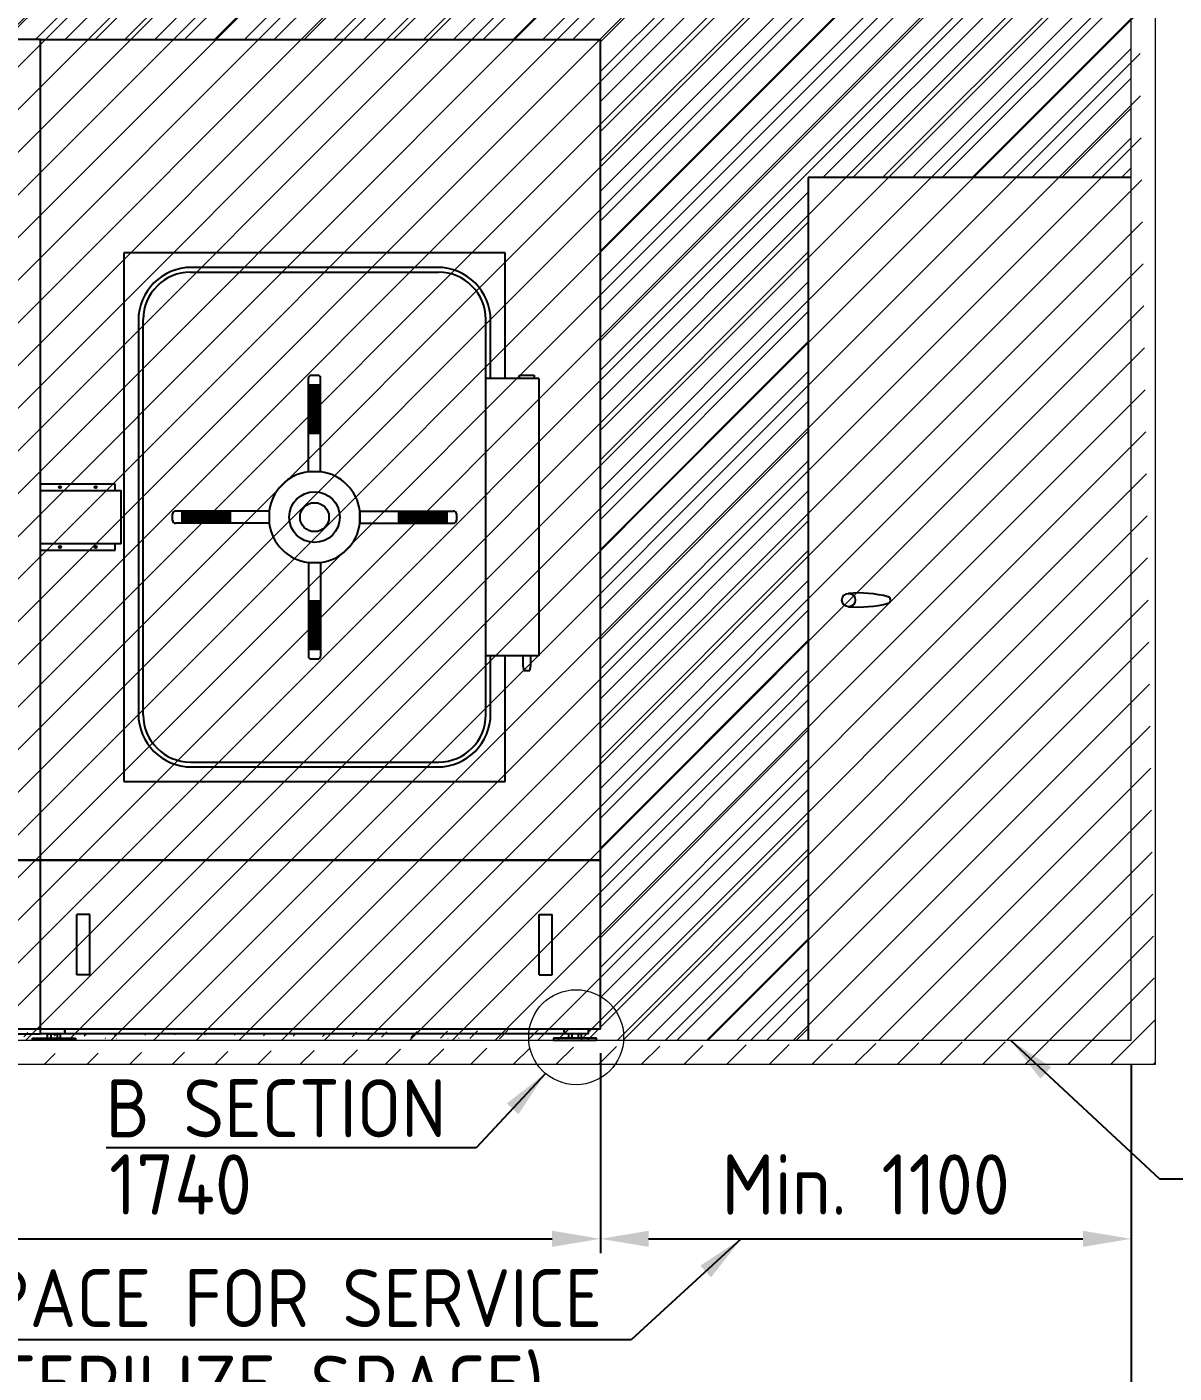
# Model space of a CAD drawing. Header units: millimetres. Extents: x 0 to 16408, y 0 to 11536.
# Drawn here: x 11721 to 14098, y 2623 to 5412 of the extents above; entities that cross this region are included whole.
import ezdxf

# ---------------------------------------------------------------- set-up
doc = ezdxf.new("R2010")
doc.units = ezdxf.units.MM
doc.header["$MEASUREMENT"] = 0
doc.linetypes.add('HIDDEN', pattern=[9.525, 6.35, -3.175])
doc.layers.get('0').update_dxf_attribs({"lineweight": 25})
for name, color, linetype, lineweight in [('D', 3, 'Continuous', 13), ('DIM', 3, 'Continuous', 9), ('H', 2, 'HIDDEN', 15), ('S', 4, 'Continuous', 15)]:
    doc.layers.add(name, color=color, linetype=linetype, lineweight=lineweight)
doc.styles.get("Standard").update_dxf_attribs({"font": 'KAIU.TTF'})
doc.styles.add('STU25', font='isocp2.shx')
doc.dimstyles.new('STU25', dxfattribs={"dimscale": 50, "dimtxt": 2.5, "dimasz": 2, "dimexe": 0.6, "dimexo": 1, "dimgap": 1, "dimtad": 1, "dimdsep": 46, "dimtxsty": 'STU25', "dimcen": 2, "dimazin": 2, "dimtfac": 1, "dimtmove": 0, "dimatfit": 3, "dimfxl": 0, "dimtolj": 1, "dimtzin": 0, "dimarcsym": 0})
doc.dimstyles.new('STU25$7', dxfattribs={"dimscale": 50, "dimtxt": 2.5, "dimasz": 2, "dimexe": 1.25, "dimexo": 0.625, "dimgap": 1, "dimtad": 0, "dimdec": 4, "dimdsep": 46, "dimtxsty": 'STU25', "dimcen": 2.5, "dimazin": 2, "dimtfac": 1, "dimtdec": 4, "dimtmove": 0, "dimatfit": 3, "dimfxl": 0, "dimtolj": 1, "dimtzin": 0, "dimarcsym": 0})

# ---------------------------------------------------------------- blocks, each defined once
blk = doc.blocks.new('*D23')
at = {"layer": 'D', "color": 0, "lineweight": -2}
for p, q in [((12909.3, 3286.1), (12909.3, 2871.5)), ((14009.3, 3263.1), (14009.3, 2871.5)), ((13009.3, 2901.5), (13909.3, 2901.5))]:
    blk.add_line(p, q, dxfattribs=at)
at = {"layer": 'D', "color": 0}
for points in [[(13009.3, 2918.2), (13009.3, 2884.8), (12909.3, 2901.5)], [(13909.3, 2884.8), (13909.3, 2918.2), (14009.3, 2901.5)]]:
    blk.add_solid(points, dxfattribs=at)
at = {"layer": 'Defpoints', "color": 0}
for p in [(12909.3, 3336.1), (14009.3, 3313.1), (14009.3, 2901.5)]:
    blk.add_point(p, dxfattribs=at)
at = {"layer": 'D', "color": 0, "insert": (13459.3, 3014), "char_height": 125, "attachment_point": 5, "style": 'STU25'}
blk.add_mtext('\\A1;Min. 1100', dxfattribs=at)
blk = doc.blocks.new('*D17')
at = {"layer": 'D', "color": 0, "lineweight": -2}
for p, q in [((11169.3, 3286.1), (11169.3, 2871.5)), ((12909.3, 3286.1), (12909.3, 2871.5)), ((11269.3, 2901.5), (12809.3, 2901.5))]:
    blk.add_line(p, q, dxfattribs=at)
at = {"layer": 'D', "color": 0}
for points in [[(11269.3, 2918.2), (11269.3, 2884.8), (11169.3, 2901.5)], [(12809.3, 2884.8), (12809.3, 2918.2), (12909.3, 2901.5)]]:
    blk.add_solid(points, dxfattribs=at)
at = {"layer": 'Defpoints', "color": 0}
for p in [(11169.3, 3336.1), (12909.3, 3336.1), (12909.3, 2901.5)]:
    blk.add_point(p, dxfattribs=at)
at = {"layer": 'D', "color": 0, "insert": (12039.3, 3014), "char_height": 125, "attachment_point": 5, "style": 'STU25'}
blk.add_mtext('\\A1;1740', dxfattribs=at)
blk = doc.blocks.new('*D10')
at = {"layer": 'D', "color": 0, "lineweight": -2}
for p, q in [((10069.3, 3263.1), (10069.3, 2442.1)), ((14009.3, 3263.1), (14009.3, 2442.1)), ((10169.3, 2472.1), (13909.3, 2472.1))]:
    blk.add_line(p, q, dxfattribs=at)
at = {"layer": 'D', "color": 0}
for points in [[(10169.3, 2488.8), (10169.3, 2455.4), (10069.3, 2472.1)], [(13909.3, 2455.4), (13909.3, 2488.8), (14009.3, 2472.1)]]:
    blk.add_solid(points, dxfattribs=at)
at = {"layer": 'Defpoints', "color": 0}
for p in [(10069.3, 3313.1), (14009.3, 3313.1), (14009.3, 2472.1)]:
    blk.add_point(p, dxfattribs=at)
at = {"layer": 'D', "color": 0, "insert": (11198.6, 2659.6), "char_height": 125, "attachment_point": 1, "style": 'STU25'}
blk.add_mtext('\\A1;3940(STERILIZE SPACE)', dxfattribs=at)

msp = doc.modelspace()

# ---------------------------------------------------------------- hatches: boundary and pattern name
at = {"linetype": 'Continuous'}
for points in [[(11881.517, 3316.066), (11884.414, 3318.963), (11884.414, 3316.066)], [(11905.198, 3316.066), (11908.095, 3316.066), (11905.198, 3318.963)], [(12594.414, 3316.066), (12591.517, 3316.066), (12594.414, 3318.963)], [(12618.095, 3316.066), (12615.198, 3318.963), (12615.198, 3316.066)]]:
    msp.add_hatch(color=256, dxfattribs=at).paths.add_polyline_path(points)
at = {"layer": 'DIM'}
h = msp.add_hatch(dxfattribs=at)
h.set_pattern_fill('ANSI31', color=256, scale=350, style=0)
h.set_pattern_definition([(45, (-19163.366, -2190.005), (-30.93592, 30.93592), [])])
h.paths.add_polyline_path([(11169.331, 5386.066), (11169.331, 3313.066), (10738.546, 3313.066), (10738.546, 5100.001), (10069.331, 5100.001), (10069.331, 6563.066), (14009.331, 6563.066), (14009.331, 5100.001), (13340.115, 5100.001), (13340.115, 3313.066), (12909.331, 3313.066), (12909.331, 5386.066)])
edge = h.paths.add_edge_path(flags=16)
edge.add_line((12909.331, 3336.066), (12909.331, 3313.066))
edge.add_line((11169.331, 3336.066), (11169.331, 3313.066))
at = {"layer": 'H', "ltscale": 5}
h = msp.add_hatch(dxfattribs=at)
h.set_pattern_fill('ANSI31', color=256, scale=500, style=0)
h.set_pattern_definition([(45, (5319.3, 20778.49), (-44.19417, 44.19417), [])])
edge = h.paths.add_edge_path(flags=16)
edge.add_line((14059.331, 6563.066), (14009.331, 6563.066))
edge.add_line((14059.331, 6563.066), (14009.331, 6563.066))
edge = h.paths.add_edge_path()
edge.add_line((14059.331, 6563.066), (14009.331, 6563.066))
edge.add_line((14059.331, 6563.066), (14009.331, 6563.066))
edge.add_line((10069.331, 3313.066), (10069.331, 6563.066))
edge.add_line((10019.331, 3263.066), (10019.331, 6563.066))
edge.add_line((10069.331, 3313.066), (14009.331, 3313.066))
edge.add_line((10019.331, 3263.066), (14059.331, 3263.066))
edge.add_line((14059.331, 6563.066), (14009.331, 6563.066))
edge.add_line((14009.331, 5313.066), (14009.331, 5323.066))
edge.add_line((14009.331, 3313.066), (14009.331, 6563.066))
edge.add_line((14059.331, 3263.066), (14059.331, 6563.066))

# ---------------------------------------------------------------- linework, layer by layer
for p, q in [((11749.331, 5386.066), (11169.331, 5386.066)), ((11749.331, 3686.066), (11749.331, 5386.066)), ((11749.331, 5386.066), (12909.331, 5386.066)), ((11749.331, 3686.066), (11749.331, 5386.066)), ((12909.331, 3686.066), (12909.331, 5386.066)), ((13340.115, 5100.001), (13340.115, 3313.066)), ((14009.331, 5100.001), (13340.115, 5100.001)), ((12571.831, 4914.066), (12061.831, 4914.066)), ((12059.831, 4904.066), (12573.831, 4904.066)), ((11951.831, 4804.066), (11951.831, 3989.066)), ((11961.831, 3987.066), (11961.831, 4806.066)), ((12671.831, 3987.066), (12671.831, 4806.066)), ((12681.831, 4684.048), (12681.831, 4804.066)), ((12310.131, 4690.673), (12323.531, 4690.673)), ((12741.833, 4690.548), (12742.333, 4691.048)), ((12741.833, 4684.548), (12741.833, 4690.548)), ((12742.333, 4691.048), (12771.333, 4691.048)), ((12771.333, 4691.048), (12771.833, 4690.548)), ((12771.833, 4690.548), (12771.833, 4684.548)), ((12304.131, 4490.673), (12304.131, 4684.673)), ((12304.131, 4646.859), (12327.944, 4670.673)), ((12304.131, 4648.859), (12325.944, 4670.673)), ((12304.131, 4650.859), (12323.944, 4670.673)), ((12304.131, 4652.859), (12321.944, 4670.673)), ((12304.131, 4670.673), (12329.531, 4670.673)), ((12304.131, 4660.859), (12313.944, 4670.673)), ((12304.131, 4662.859), (12311.944, 4670.673)), ((12304.131, 4664.859), (12309.944, 4670.673)), ((12304.131, 4654.859), (12319.944, 4670.673)), ((12304.131, 4656.859), (12317.944, 4670.673)), ((12304.131, 4658.859), (12315.944, 4670.673)), ((12304.131, 4668.859), (12305.944, 4670.673)), ((12304.131, 4666.859), (12307.944, 4670.673)), ((12304.131, 4644.859), (12329.531, 4670.259)), ((12304.131, 4669.095), (12329.531, 4643.695)), ((12304.131, 4642.859), (12329.531, 4668.259)), ((12304.131, 4667.095), (12329.531, 4641.695)), ((12304.131, 4640.859), (12329.531, 4666.259)), ((12304.131, 4665.095), (12329.531, 4639.695)), ((12304.131, 4638.859), (12329.531, 4664.259)), ((12304.131, 4663.095), (12329.531, 4637.695)), ((12304.131, 4636.859), (12329.531, 4662.259)), ((12304.131, 4661.095), (12329.531, 4635.695)), ((12304.131, 4634.859), (12329.531, 4660.259)), ((12304.131, 4659.095), (12329.531, 4633.695)), ((12304.131, 4632.859), (12329.531, 4658.259)), ((12304.553, 4670.673), (12329.531, 4645.695)), ((12306.553, 4670.673), (12329.531, 4647.695)), ((12308.553, 4670.673), (12329.531, 4649.695)), ((12310.553, 4670.673), (12329.531, 4651.695)), ((12312.553, 4670.673), (12329.531, 4653.695)), ((12314.553, 4670.673), (12329.531, 4655.695)), ((12316.553, 4670.673), (12329.531, 4657.695)), ((12318.553, 4670.673), (12329.531, 4659.695)), ((12320.553, 4670.673), (12329.531, 4661.695)), ((12322.553, 4670.673), (12329.531, 4663.695)), ((12324.553, 4670.673), (12329.531, 4665.695)), ((12326.553, 4670.673), (12329.531, 4667.695)), ((12328.553, 4670.673), (12329.531, 4669.695)), ((12329.531, 4490.673), (12329.531, 4684.673)), ((12781.833, 4684.048), (12671.831, 4684.048)), ((12781.833, 4684.048), (12781.833, 4109.048)), ((12304.131, 4657.095), (12329.531, 4631.695)), ((12304.131, 4630.859), (12329.531, 4656.259)), ((12304.131, 4655.095), (12329.531, 4629.695)), ((12304.131, 4628.859), (12329.531, 4654.259)), ((12304.131, 4653.095), (12329.531, 4627.695)), ((12304.131, 4626.859), (12329.531, 4652.259)), ((12304.131, 4651.095), (12329.531, 4625.695)), ((12304.131, 4624.859), (12329.531, 4650.259)), ((12304.131, 4649.095), (12329.531, 4623.695)), ((12304.131, 4622.859), (12329.531, 4648.259)), ((12304.131, 4647.095), (12329.531, 4621.695)), ((12304.131, 4620.859), (12329.531, 4646.259)), ((12304.131, 4645.095), (12329.531, 4619.695)), ((12304.131, 4618.859), (12329.531, 4644.259)), ((12304.131, 4643.095), (12329.531, 4617.695)), ((12304.131, 4616.859), (12329.531, 4642.259)), ((12304.131, 4641.095), (12329.531, 4615.695)), ((12304.131, 4614.859), (12329.531, 4640.259)), ((12304.131, 4639.095), (12329.531, 4613.695)), ((12304.131, 4612.859), (12329.531, 4638.259)), ((12304.131, 4637.095), (12329.531, 4611.695)), ((12304.131, 4610.859), (12329.531, 4636.259)), ((12304.131, 4635.095), (12329.531, 4609.695)), ((12304.131, 4608.859), (12329.531, 4634.259)), ((12304.131, 4633.095), (12329.531, 4607.695)), ((12304.131, 4606.859), (12329.531, 4632.259)), ((12304.131, 4631.095), (12329.531, 4605.695)), ((12304.131, 4604.859), (12329.531, 4630.259)), ((12304.131, 4629.095), (12329.531, 4603.695)), ((12304.131, 4602.859), (12329.531, 4628.259)), ((12304.131, 4627.095), (12329.531, 4601.695)), ((12304.131, 4600.859), (12329.531, 4626.259)), ((12304.131, 4625.095), (12329.531, 4599.695)), ((12304.131, 4598.859), (12329.531, 4624.259)), ((12304.131, 4623.095), (12329.531, 4597.695)), ((12304.131, 4596.859), (12329.531, 4622.259)), ((12304.131, 4621.095), (12329.531, 4595.695)), ((12304.131, 4594.859), (12329.531, 4620.259)), ((12304.131, 4619.095), (12329.531, 4593.695)), ((12304.131, 4592.859), (12329.531, 4618.259)), ((12304.131, 4617.095), (12329.531, 4591.695)), ((12304.131, 4590.859), (12329.531, 4616.259)), ((12304.131, 4615.095), (12329.531, 4589.695)), ((12304.131, 4588.859), (12329.531, 4614.259)), ((12304.131, 4613.095), (12329.531, 4587.695)), ((12304.131, 4586.859), (12329.531, 4612.259)), ((12304.131, 4611.095), (12329.531, 4585.695)), ((12304.131, 4584.859), (12329.531, 4610.259)), ((12304.131, 4609.095), (12329.531, 4583.695)), ((12304.131, 4582.859), (12329.531, 4608.259)), ((12304.131, 4607.095), (12329.531, 4581.695)), ((12304.131, 4580.859), (12329.531, 4606.259)), ((12304.131, 4605.095), (12329.531, 4579.695)), ((12304.131, 4578.859), (12329.531, 4604.259)), ((12304.131, 4603.095), (12329.531, 4577.695)), ((12304.131, 4576.859), (12329.531, 4602.259)), ((12304.131, 4601.095), (12329.531, 4575.695)), ((12304.131, 4574.859), (12329.531, 4600.259)), ((12304.131, 4599.095), (12329.531, 4573.695)), ((12304.131, 4572.859), (12329.531, 4598.259)), ((12304.131, 4597.095), (12329.531, 4571.695)), ((12304.131, 4570.859), (12329.531, 4596.259)), ((12304.131, 4595.095), (12328.553, 4570.673)), ((12304.131, 4593.095), (12326.553, 4570.673)), ((12304.131, 4591.095), (12324.553, 4570.673)), ((12304.131, 4589.095), (12322.553, 4570.673)), ((12304.131, 4587.095), (12320.553, 4570.673)), ((12304.131, 4585.095), (12318.553, 4570.673)), ((12304.131, 4583.095), (12316.553, 4570.673)), ((12304.131, 4581.095), (12314.553, 4570.673)), ((12304.131, 4579.095), (12312.553, 4570.673)), ((12304.131, 4577.095), (12310.553, 4570.673)), ((12304.131, 4575.095), (12308.553, 4570.673)), ((12305.944, 4570.673), (12329.531, 4594.259)), ((12307.944, 4570.673), (12329.531, 4592.259)), ((12309.944, 4570.673), (12329.531, 4590.259)), ((12311.944, 4570.673), (12329.531, 4588.259)), ((12313.944, 4570.673), (12329.531, 4586.259)), ((12315.944, 4570.673), (12329.531, 4584.259)), ((12317.944, 4570.673), (12329.531, 4582.259)), ((12319.944, 4570.673), (12329.531, 4580.259)), ((12321.944, 4570.673), (12329.531, 4578.259)), ((12323.944, 4570.673), (12329.531, 4576.259)), ((12325.944, 4570.673), (12329.531, 4574.259)), ((12304.131, 4573.095), (12306.553, 4570.673)), ((12304.131, 4570.673), (12329.531, 4570.673)), ((12327.944, 4570.673), (12329.531, 4572.259)), ((12329.831, 4490.673), (12303.831, 4490.673)), ((11749.331, 4329.566), (11749.331, 4463.566)), ((11751.331, 4465.566), (11901.831, 4465.566)), ((11903.831, 4451.566), (11903.831, 4463.566)), ((11749.331, 4451.566), (11915.831, 4451.566)), ((11915.831, 4341.566), (11915.831, 4451.566)), ((11915.831, 4450.566), (11915.831, 4451.566)), ((11915.831, 4450.556), (11915.831, 4451.566)), ((11915.831, 4450.566), (11915.831, 4451.566)), ((11915.831, 4450.556), (11915.831, 4451.566)), ((12222.724, 4409.266), (12028.724, 4409.266)), ((12042.724, 4386.289), (12065.702, 4409.266)), ((12042.724, 4388.289), (12063.702, 4409.266)), ((12042.724, 4390.289), (12061.702, 4409.266)), ((12042.724, 4384.289), (12067.702, 4409.266)), ((12042.724, 4398.289), (12053.702, 4409.266)), ((12042.724, 4400.289), (12051.702, 4409.266)), ((12042.724, 4396.289), (12055.702, 4409.266)), ((12042.724, 4383.866), (12042.724, 4409.266)), ((12042.724, 4392.289), (12059.702, 4409.266)), ((12042.724, 4394.289), (12057.702, 4409.266)), ((12042.724, 4402.289), (12049.702, 4409.266)), ((12042.724, 4408.289), (12043.702, 4409.266)), ((12042.724, 4406.289), (12045.702, 4409.266)), ((12042.724, 4404.289), (12047.702, 4409.266)), ((12066.538, 4383.866), (12042.724, 4407.68)), ((12068.538, 4383.866), (12043.138, 4409.266)), ((12044.302, 4383.866), (12069.702, 4409.266)), ((12070.538, 4383.866), (12045.138, 4409.266)), ((12046.302, 4383.866), (12071.702, 4409.266)), ((12072.538, 4383.866), (12047.138, 4409.266)), ((12048.302, 4383.866), (12073.702, 4409.266)), ((12074.538, 4383.866), (12049.138, 4409.266)), ((12050.302, 4383.866), (12075.702, 4409.266)), ((12076.538, 4383.866), (12051.138, 4409.266)), ((12052.302, 4383.866), (12077.702, 4409.266)), ((12078.538, 4383.866), (12053.138, 4409.266)), ((12054.302, 4383.866), (12079.702, 4409.266)), ((12080.538, 4383.866), (12055.138, 4409.266)), ((12056.302, 4383.866), (12081.702, 4409.266)), ((12082.538, 4383.866), (12057.138, 4409.266)), ((12058.302, 4383.866), (12083.702, 4409.266)), ((12084.538, 4383.866), (12059.138, 4409.266)), ((12060.302, 4383.866), (12085.702, 4409.266)), ((12086.538, 4383.866), (12061.138, 4409.266)), ((12062.302, 4383.866), (12087.702, 4409.266)), ((12088.538, 4383.866), (12063.138, 4409.266)), ((12064.302, 4383.866), (12089.702, 4409.266)), ((12090.538, 4383.866), (12065.138, 4409.266)), ((12066.302, 4383.866), (12091.702, 4409.266)), ((12092.538, 4383.866), (12067.138, 4409.266)), ((12068.302, 4383.866), (12093.702, 4409.266)), ((12094.538, 4383.866), (12069.138, 4409.266)), ((12070.302, 4383.866), (12095.702, 4409.266)), ((12096.538, 4383.866), (12071.138, 4409.266)), ((12072.302, 4383.866), (12097.702, 4409.266)), ((12098.538, 4383.866), (12073.138, 4409.266)), ((12074.302, 4383.866), (12099.702, 4409.266)), ((12100.538, 4383.866), (12075.138, 4409.266)), ((12076.302, 4383.866), (12101.702, 4409.266)), ((12102.538, 4383.866), (12077.138, 4409.266)), ((12078.302, 4383.866), (12103.702, 4409.266)), ((12104.538, 4383.866), (12079.138, 4409.266)), ((12080.302, 4383.866), (12105.702, 4409.266)), ((12106.538, 4383.866), (12081.138, 4409.266)), ((12082.302, 4383.866), (12107.702, 4409.266)), ((12108.538, 4383.866), (12083.138, 4409.266)), ((12084.302, 4383.866), (12109.702, 4409.266)), ((12110.538, 4383.866), (12085.138, 4409.266)), ((12086.302, 4383.866), (12111.702, 4409.266)), ((12112.538, 4383.866), (12087.138, 4409.266)), ((12088.302, 4383.866), (12113.702, 4409.266)), ((12114.538, 4383.866), (12089.138, 4409.266)), ((12090.302, 4383.866), (12115.702, 4409.266)), ((12116.538, 4383.866), (12091.138, 4409.266)), ((12092.302, 4383.866), (12117.702, 4409.266)), ((12118.538, 4383.866), (12093.138, 4409.266)), ((12094.302, 4383.866), (12119.702, 4409.266)), ((12120.538, 4383.866), (12095.138, 4409.266)), ((12096.302, 4383.866), (12121.702, 4409.266)), ((12122.538, 4383.866), (12097.138, 4409.266)), ((12098.302, 4383.866), (12123.702, 4409.266)), ((12124.538, 4383.866), (12099.138, 4409.266)), ((12100.302, 4383.866), (12125.702, 4409.266)), ((12126.538, 4383.866), (12101.138, 4409.266)), ((12102.302, 4383.866), (12127.702, 4409.266)), ((12128.538, 4383.866), (12103.138, 4409.266)), ((12104.302, 4383.866), (12129.702, 4409.266)), ((12130.538, 4383.866), (12105.138, 4409.266)), ((12106.302, 4383.866), (12131.702, 4409.266)), ((12132.538, 4383.866), (12107.138, 4409.266)), ((12108.302, 4383.866), (12133.702, 4409.266)), ((12134.538, 4383.866), (12109.138, 4409.266)), ((12110.302, 4383.866), (12135.702, 4409.266)), ((12136.538, 4383.866), (12111.138, 4409.266)), ((12112.302, 4383.866), (12137.702, 4409.266)), ((12138.538, 4383.866), (12113.138, 4409.266)), ((12114.302, 4383.866), (12139.702, 4409.266)), ((12140.538, 4383.866), (12115.138, 4409.266)), ((12116.302, 4383.866), (12141.702, 4409.266)), ((12142.538, 4383.866), (12117.138, 4409.266)), ((12118.302, 4383.866), (12142.724, 4408.289)), ((12142.724, 4385.68), (12119.138, 4409.266)), ((12120.302, 4383.866), (12142.724, 4406.289)), ((12142.724, 4387.68), (12121.138, 4409.266)), ((12142.724, 4389.68), (12123.138, 4409.266)), ((12142.724, 4391.68), (12125.138, 4409.266)), ((12142.724, 4393.68), (12127.138, 4409.266)), ((12142.724, 4395.68), (12129.138, 4409.266)), ((12142.724, 4397.68), (12131.138, 4409.266)), ((12142.724, 4399.68), (12133.138, 4409.266)), ((12142.724, 4401.68), (12135.138, 4409.266)), ((12142.724, 4403.68), (12137.138, 4409.266)), ((12142.724, 4405.68), (12139.138, 4409.266)), ((12142.724, 4407.68), (12141.138, 4409.266)), ((12142.724, 4383.866), (12142.724, 4409.266)), ((12222.724, 4409.566), (12222.724, 4383.566)), ((12410.937, 4383.566), (12410.937, 4409.566)), ((12410.937, 4409.266), (12604.937, 4409.266)), ((12410.937, 4409.266), (12410.937, 4383.866)), ((12505.36, 4409.266), (12490.937, 4394.844)), ((12507.36, 4409.266), (12490.937, 4392.844)), ((12509.36, 4409.266), (12490.937, 4390.844)), ((12511.36, 4409.266), (12490.937, 4388.844)), ((12513.36, 4409.266), (12490.937, 4386.844)), ((12515.36, 4409.266), (12490.937, 4384.844)), ((12490.937, 4409.266), (12490.937, 4383.866)), ((12495.36, 4409.266), (12490.937, 4404.844)), ((12497.36, 4409.266), (12490.937, 4402.844)), ((12499.36, 4409.266), (12490.937, 4400.844)), ((12501.36, 4409.266), (12490.937, 4398.844)), ((12503.36, 4409.266), (12490.937, 4396.844)), ((12493.36, 4409.266), (12490.937, 4406.844)), ((12490.937, 4407.453), (12514.523, 4383.866)), ((12491.123, 4409.266), (12516.523, 4383.866)), ((12517.36, 4409.266), (12491.96, 4383.866)), ((12493.123, 4409.266), (12518.523, 4383.866)), ((12519.36, 4409.266), (12493.96, 4383.866)), ((12495.123, 4409.266), (12520.523, 4383.866)), ((12521.36, 4409.266), (12495.96, 4383.866)), ((12497.123, 4409.266), (12522.523, 4383.866)), ((12523.36, 4409.266), (12497.96, 4383.866)), ((12499.123, 4409.266), (12524.523, 4383.866)), ((12525.36, 4409.266), (12499.96, 4383.866)), ((12501.123, 4409.266), (12526.523, 4383.866)), ((12527.36, 4409.266), (12501.96, 4383.866)), ((12503.123, 4409.266), (12528.523, 4383.866)), ((12529.36, 4409.266), (12503.96, 4383.866)), ((12505.123, 4409.266), (12530.523, 4383.866)), ((12531.36, 4409.266), (12505.96, 4383.866)), ((12507.123, 4409.266), (12532.523, 4383.866)), ((12533.36, 4409.266), (12507.96, 4383.866)), ((12509.123, 4409.266), (12534.523, 4383.866)), ((12535.36, 4409.266), (12509.96, 4383.866)), ((12511.123, 4409.266), (12536.523, 4383.866)), ((12537.36, 4409.266), (12511.96, 4383.866)), ((12513.123, 4409.266), (12538.523, 4383.866)), ((12539.36, 4409.266), (12513.96, 4383.866)), ((12515.123, 4409.266), (12540.523, 4383.866)), ((12541.36, 4409.266), (12515.96, 4383.866)), ((12517.123, 4409.266), (12542.523, 4383.866)), ((12543.36, 4409.266), (12517.96, 4383.866)), ((12519.123, 4409.266), (12544.523, 4383.866)), ((12545.36, 4409.266), (12519.96, 4383.866)), ((12521.123, 4409.266), (12546.523, 4383.866)), ((12547.36, 4409.266), (12521.96, 4383.866)), ((12523.123, 4409.266), (12548.523, 4383.866)), ((12549.36, 4409.266), (12523.96, 4383.866)), ((12525.123, 4409.266), (12550.523, 4383.866)), ((12551.36, 4409.266), (12525.96, 4383.866)), ((12527.123, 4409.266), (12552.523, 4383.866)), ((12553.36, 4409.266), (12527.96, 4383.866)), ((12529.123, 4409.266), (12554.523, 4383.866)), ((12555.36, 4409.266), (12529.96, 4383.866)), ((12531.123, 4409.266), (12556.523, 4383.866)), ((12557.36, 4409.266), (12531.96, 4383.866)), ((12533.123, 4409.266), (12558.523, 4383.866)), ((12559.36, 4409.266), (12533.96, 4383.866)), ((12535.123, 4409.266), (12560.523, 4383.866)), ((12561.36, 4409.266), (12535.96, 4383.866)), ((12537.123, 4409.266), (12562.523, 4383.866)), ((12563.36, 4409.266), (12537.96, 4383.866)), ((12539.123, 4409.266), (12564.523, 4383.866)), ((12565.36, 4409.266), (12539.96, 4383.866)), ((12541.123, 4409.266), (12566.523, 4383.866)), ((12567.36, 4409.266), (12541.96, 4383.866)), ((12543.123, 4409.266), (12568.523, 4383.866)), ((12569.36, 4409.266), (12543.96, 4383.866)), ((12545.123, 4409.266), (12570.523, 4383.866)), ((12571.36, 4409.266), (12545.96, 4383.866)), ((12547.123, 4409.266), (12572.523, 4383.866)), ((12573.36, 4409.266), (12547.96, 4383.866)), ((12549.123, 4409.266), (12574.523, 4383.866)), ((12575.36, 4409.266), (12549.96, 4383.866)), ((12551.123, 4409.266), (12576.523, 4383.866)), ((12577.36, 4409.266), (12551.96, 4383.866)), ((12553.123, 4409.266), (12578.523, 4383.866)), ((12579.36, 4409.266), (12553.96, 4383.866)), ((12555.123, 4409.266), (12580.523, 4383.866)), ((12581.36, 4409.266), (12555.96, 4383.866)), ((12557.123, 4409.266), (12582.523, 4383.866)), ((12583.36, 4409.266), (12557.96, 4383.866)), ((12559.123, 4409.266), (12584.523, 4383.866)), ((12585.36, 4409.266), (12559.96, 4383.866)), ((12561.123, 4409.266), (12586.523, 4383.866)), ((12587.36, 4409.266), (12561.96, 4383.866)), ((12563.123, 4409.266), (12588.523, 4383.866)), ((12589.36, 4409.266), (12563.96, 4383.866)), ((12565.123, 4409.266), (12590.523, 4383.866)), ((12590.937, 4408.844), (12565.96, 4383.866)), ((12567.123, 4409.266), (12590.937, 4385.453)), ((12590.937, 4406.844), (12567.96, 4383.866)), ((12569.123, 4409.266), (12590.937, 4387.453)), ((12571.123, 4409.266), (12590.937, 4389.453)), ((12573.123, 4409.266), (12590.937, 4391.453)), ((12575.123, 4409.266), (12590.937, 4393.453)), ((12577.123, 4409.266), (12590.937, 4395.453)), ((12579.123, 4409.266), (12590.937, 4397.453)), ((12581.123, 4409.266), (12590.937, 4399.453)), ((12583.123, 4409.266), (12590.937, 4401.453)), ((12585.123, 4409.266), (12590.937, 4403.453)), ((12587.123, 4409.266), (12590.937, 4405.453)), ((12589.123, 4409.266), (12590.937, 4407.453)), ((12590.937, 4409.266), (12590.937, 4383.866)), ((12022.724, 4389.866), (12022.724, 4403.266)), ((12222.724, 4383.866), (12028.724, 4383.866)), ((12064.538, 4383.866), (12042.724, 4405.68)), ((12062.538, 4383.866), (12042.724, 4403.68)), ((12060.538, 4383.866), (12042.724, 4401.68)), ((12058.538, 4383.866), (12042.724, 4399.68)), ((12056.538, 4383.866), (12042.724, 4397.68)), ((12054.538, 4383.866), (12042.724, 4395.68)), ((12052.538, 4383.866), (12042.724, 4393.68)), ((12050.538, 4383.866), (12042.724, 4391.68)), ((12048.538, 4383.866), (12042.724, 4389.68)), ((12046.538, 4383.866), (12042.724, 4387.68)), ((12044.538, 4383.866), (12042.724, 4385.68)), ((12122.302, 4383.866), (12142.724, 4404.289)), ((12124.302, 4383.866), (12142.724, 4402.289)), ((12126.302, 4383.866), (12142.724, 4400.289)), ((12128.302, 4383.866), (12142.724, 4398.289)), ((12130.302, 4383.866), (12142.724, 4396.289)), ((12132.302, 4383.866), (12142.724, 4394.289)), ((12134.302, 4383.866), (12142.724, 4392.289)), ((12136.302, 4383.866), (12142.724, 4390.289)), ((12138.302, 4383.866), (12142.724, 4388.289)), ((12140.302, 4383.866), (12142.724, 4386.289)), ((12410.937, 4383.866), (12604.937, 4383.866)), ((12490.937, 4405.453), (12512.523, 4383.866)), ((12490.937, 4403.453), (12510.523, 4383.866)), ((12490.937, 4401.453), (12508.523, 4383.866)), ((12490.937, 4399.453), (12506.523, 4383.866)), ((12490.937, 4397.453), (12504.523, 4383.866)), ((12490.937, 4395.453), (12502.523, 4383.866)), ((12490.937, 4393.453), (12500.523, 4383.866)), ((12490.937, 4391.453), (12498.523, 4383.866)), ((12490.937, 4389.453), (12496.523, 4383.866)), ((12490.937, 4387.453), (12494.523, 4383.866)), ((12490.937, 4385.453), (12492.523, 4383.866)), ((12590.937, 4404.844), (12569.96, 4383.866)), ((12590.937, 4402.844), (12571.96, 4383.866)), ((12590.937, 4400.844), (12573.96, 4383.866)), ((12590.937, 4398.844), (12575.96, 4383.866)), ((12590.937, 4396.844), (12577.96, 4383.866)), ((12590.937, 4394.844), (12579.96, 4383.866)), ((12590.937, 4392.844), (12581.96, 4383.866)), ((12590.937, 4390.844), (12583.96, 4383.866)), ((12590.937, 4388.844), (12585.96, 4383.866)), ((12590.937, 4386.844), (12587.96, 4383.866)), ((12590.937, 4384.844), (12589.96, 4383.866)), ((12610.937, 4403.266), (12610.937, 4389.866)), ((11915.831, 4341.566), (11749.331, 4341.566)), ((11901.831, 4327.566), (11751.331, 4327.566)), ((11903.831, 4329.566), (11903.831, 4341.566)), ((11915.831, 4341.566), (11915.831, 4342.576)), ((11915.831, 4341.566), (11915.831, 4342.566)), ((12303.831, 4302.46), (12329.831, 4302.46)), ((12304.131, 4302.46), (12304.131, 4108.46)), ((12329.531, 4302.46), (12329.531, 4108.46)), ((12319.717, 4222.46), (12304.131, 4206.874)), ((12321.717, 4222.46), (12304.131, 4204.874)), ((12323.717, 4222.46), (12304.131, 4202.874)), ((12325.717, 4222.46), (12304.131, 4200.874)), ((12327.717, 4222.46), (12304.131, 4198.874)), ((12329.531, 4222.46), (12304.131, 4222.46)), ((12313.717, 4222.46), (12304.131, 4212.874)), ((12315.717, 4222.46), (12304.131, 4210.874)), ((12317.717, 4222.46), (12304.131, 4208.874)), ((12307.717, 4222.46), (12304.131, 4218.874)), ((12309.717, 4222.46), (12304.131, 4216.874)), ((12311.717, 4222.46), (12304.131, 4214.874)), ((12305.717, 4222.46), (12304.131, 4220.874)), ((12329.531, 4222.274), (12304.131, 4196.874)), ((12329.531, 4196.037), (12304.131, 4221.437)), ((12329.531, 4220.274), (12304.131, 4194.874)), ((12329.531, 4194.037), (12304.131, 4219.437)), ((12329.531, 4218.274), (12304.131, 4192.874)), ((12329.531, 4192.037), (12304.131, 4217.437)), ((12329.531, 4216.274), (12304.131, 4190.874)), ((12329.531, 4190.037), (12304.131, 4215.437)), ((12329.531, 4214.274), (12304.131, 4188.874)), ((12329.531, 4188.037), (12304.131, 4213.437)), ((12329.531, 4212.274), (12304.131, 4186.874)), ((12329.531, 4186.037), (12304.131, 4211.437)), ((12329.531, 4198.037), (12305.108, 4222.46)), ((12329.531, 4200.037), (12307.108, 4222.46)), ((12329.531, 4202.037), (12309.108, 4222.46)), ((12329.531, 4204.037), (12311.108, 4222.46)), ((12329.531, 4206.037), (12313.108, 4222.46)), ((12329.531, 4208.037), (12315.108, 4222.46)), ((12329.531, 4210.037), (12317.108, 4222.46)), ((12329.531, 4212.037), (12319.108, 4222.46)), ((12329.531, 4214.037), (12321.108, 4222.46)), ((12329.531, 4216.037), (12323.108, 4222.46)), ((12329.531, 4218.037), (12325.108, 4222.46)), ((12329.531, 4220.037), (12327.108, 4222.46)), ((12329.531, 4210.274), (12304.131, 4184.874)), ((12329.531, 4184.037), (12304.131, 4209.437)), ((12329.531, 4208.274), (12304.131, 4182.874)), ((12329.531, 4182.037), (12304.131, 4207.437)), ((12329.531, 4206.274), (12304.131, 4180.874)), ((12329.531, 4180.037), (12304.131, 4205.437)), ((12329.531, 4204.274), (12304.131, 4178.874)), ((12329.531, 4178.037), (12304.131, 4203.437)), ((12329.531, 4202.274), (12304.131, 4176.874)), ((12329.531, 4176.037), (12304.131, 4201.437)), ((12329.531, 4200.274), (12304.131, 4174.874)), ((12329.531, 4174.037), (12304.131, 4199.437)), ((12329.531, 4198.274), (12304.131, 4172.874)), ((12329.531, 4172.037), (12304.131, 4197.437)), ((12329.531, 4196.274), (12304.131, 4170.874)), ((12329.531, 4170.037), (12304.131, 4195.437)), ((12329.531, 4194.274), (12304.131, 4168.874)), ((12329.531, 4168.037), (12304.131, 4193.437)), ((12329.531, 4192.274), (12304.131, 4166.874)), ((12329.531, 4166.037), (12304.131, 4191.437)), ((12329.531, 4190.274), (12304.131, 4164.874)), ((12329.531, 4164.037), (12304.131, 4189.437)), ((12329.531, 4188.274), (12304.131, 4162.874)), ((12329.531, 4162.037), (12304.131, 4187.437)), ((12329.531, 4186.274), (12304.131, 4160.874)), ((12329.531, 4160.037), (12304.131, 4185.437)), ((12329.531, 4184.274), (12304.131, 4158.874)), ((12329.531, 4158.037), (12304.131, 4183.437)), ((12329.531, 4182.274), (12304.131, 4156.874)), ((12329.531, 4156.037), (12304.131, 4181.437)), ((12329.531, 4180.274), (12304.131, 4154.874)), ((12329.531, 4154.037), (12304.131, 4179.437)), ((12329.531, 4178.274), (12304.131, 4152.874)), ((12329.531, 4152.037), (12304.131, 4177.437)), ((12329.531, 4176.274), (12304.131, 4150.874)), ((12329.531, 4150.037), (12304.131, 4175.437)), ((12329.531, 4174.274), (12304.131, 4148.874)), ((12329.531, 4148.037), (12304.131, 4173.437)), ((12329.531, 4172.274), (12304.131, 4146.874)), ((12329.531, 4146.037), (12304.131, 4171.437)), ((12329.531, 4170.274), (12304.131, 4144.874)), ((12329.531, 4144.037), (12304.131, 4169.437)), ((12329.531, 4168.274), (12304.131, 4142.874)), ((12329.531, 4142.037), (12304.131, 4167.437)), ((12329.531, 4166.274), (12304.131, 4140.874)), ((12329.531, 4140.037), (12304.131, 4165.437)), ((12329.531, 4164.274), (12304.131, 4138.874)), ((12329.531, 4138.037), (12304.131, 4163.437)), ((12329.531, 4162.274), (12304.131, 4136.874)), ((12329.531, 4136.037), (12304.131, 4161.437)), ((12329.531, 4160.274), (12304.131, 4134.874)), ((12329.531, 4134.037), (12304.131, 4159.437)), ((12329.531, 4158.274), (12304.131, 4132.874)), ((12329.531, 4132.037), (12304.131, 4157.437)), ((12329.531, 4156.274), (12304.131, 4130.874)), ((12329.531, 4130.037), (12304.131, 4155.437)), ((12329.531, 4154.274), (12304.131, 4128.874)), ((12329.531, 4128.037), (12304.131, 4153.437)), ((12329.531, 4152.274), (12304.131, 4126.874)), ((12329.531, 4126.037), (12304.131, 4151.437)), ((12329.531, 4150.274), (12304.131, 4124.874)), ((12329.531, 4124.037), (12304.131, 4149.437)), ((12329.531, 4148.274), (12304.131, 4122.874)), ((12329.108, 4122.46), (12304.131, 4147.437)), ((12327.108, 4122.46), (12304.131, 4145.437)), ((12325.108, 4122.46), (12304.131, 4143.437)), ((12323.108, 4122.46), (12304.131, 4141.437)), ((12321.108, 4122.46), (12304.131, 4139.437)), ((12319.108, 4122.46), (12304.131, 4137.437)), ((12317.108, 4122.46), (12304.131, 4135.437)), ((12315.108, 4122.46), (12304.131, 4133.437)), ((12313.108, 4122.46), (12304.131, 4131.437)), ((12311.108, 4122.46), (12304.131, 4129.437)), ((12309.108, 4122.46), (12304.131, 4127.437)), ((12329.531, 4146.274), (12305.717, 4122.46)), ((12329.531, 4144.274), (12307.717, 4122.46)), ((12329.531, 4142.274), (12309.717, 4122.46)), ((12329.531, 4140.274), (12311.717, 4122.46)), ((12329.531, 4138.274), (12313.717, 4122.46)), ((12329.531, 4136.274), (12315.717, 4122.46)), ((12329.531, 4134.274), (12317.717, 4122.46)), ((12329.531, 4132.274), (12319.717, 4122.46)), ((12329.531, 4130.274), (12321.717, 4122.46)), ((12329.531, 4128.274), (12323.717, 4122.46)), ((12307.108, 4122.46), (12304.131, 4125.437)), ((12305.108, 4122.46), (12304.131, 4123.437)), ((12329.531, 4122.46), (12304.131, 4122.46)), ((12323.531, 4102.46), (12310.131, 4102.46)), ((12329.531, 4126.274), (12325.717, 4122.46)), ((12329.531, 4124.274), (12327.717, 4122.46)), ((12781.833, 4109.048), (12671.831, 4109.048)), ((12681.831, 3989.066), (12681.831, 4109.048)), ((12748.833, 4109.048), (12748.833, 4089.048)), ((12764.833, 4089.048), (12764.833, 4109.048)), ((12748.833, 4089.048), (12750.833, 4079.048)), ((12750.833, 4079.048), (12762.833, 4079.048)), ((12762.833, 4079.048), (12764.833, 4089.048)), ((12059.831, 3889.066), (12573.831, 3889.066)), ((12061.831, 3879.066), (12571.831, 3879.066)), ((11169.331, 3686.066), (11749.331, 3686.066)), ((11749.331, 3686.066), (11169.331, 3686.066)), ((11749.331, 3686.066), (12909.331, 3686.066)), ((12909.331, 3686.066), (11749.331, 3686.066)), ((11749.331, 3336.066), (11749.331, 3686.066)), ((11749.331, 3336.066), (11749.331, 3686.066)), ((12909.331, 3336.066), (12909.331, 3686.066)), ((11824.331, 3448.066), (11824.331, 3573.066)), ((11851.331, 3573.066), (11824.331, 3573.066)), ((11851.331, 3448.066), (11851.331, 3573.066)), ((12782.331, 3448.066), (12782.331, 3573.066)), ((12782.331, 3573.066), (12809.331, 3573.066)), ((12809.331, 3448.066), (12809.331, 3573.066)), ((11851.331, 3448.066), (11824.331, 3448.066)), ((12782.331, 3448.066), (12809.331, 3448.066)), ((11749.331, 3336.066), (11169.331, 3336.066)), ((11194.331, 3326.066), (11749.331, 3326.066)), ((11749.331, 3326.066), (11749.331, 3336.066)), ((11749.331, 3326.066), (11749.331, 3336.066)), ((12909.331, 3336.066), (11749.331, 3336.066)), ((12884.331, 3326.066), (11749.331, 3326.066)), ((11763.552, 3326.066), (11790.11, 3326.066)), ((11763.552, 3317.066), (11763.552, 3326.066)), ((11770.191, 3326.066), (11770.191, 3317.066)), ((11783.47, 3326.066), (11783.47, 3317.066)), ((11790.11, 3317.066), (11790.11, 3326.066)), ((11799.331, 3330.066), (11799.331, 3336.066)), ((11799.331, 3336.066), (11799.331, 3326.066)), ((12834.331, 3330.066), (12834.331, 3336.066)), ((12834.331, 3336.066), (12834.331, 3326.066)), ((12870.11, 3326.066), (12843.552, 3326.066)), ((12843.552, 3317.066), (12843.552, 3326.066)), ((12850.191, 3326.066), (12850.191, 3317.066)), ((12863.47, 3326.066), (12863.47, 3317.066)), ((12870.11, 3317.066), (12870.11, 3326.066)), ((12884.331, 3326.066), (12884.331, 3336.066)), ((11732.331, 3317.066), (11821.331, 3317.066)), ((11732.331, 3313.066), (11732.331, 3317.066)), ((11821.331, 3313.066), (11732.331, 3313.066)), ((11821.331, 3317.066), (11821.331, 3313.066)), ((12901.331, 3317.066), (12812.331, 3317.066)), ((12812.331, 3317.066), (12812.331, 3313.066)), ((12812.331, 3313.066), (12901.331, 3313.066)), ((12901.331, 3313.066), (12901.331, 3317.066))]:
    msp.add_line(p, q)
at = {"ltscale": 5}
for p, q in [((11921.831, 4944.066), (11921.831, 3849.066)), ((12711.831, 4944.066), (11921.831, 4944.066)), ((12711.831, 4684.048), (12711.831, 4944.066)), ((12711.831, 3849.066), (12711.831, 4109.048)), ((11921.831, 3849.066), (12711.831, 3849.066))]:
    msp.add_line(p, q, dxfattribs=at)
for centre, radius in [((11789.331, 4458.566), 2.25), ((11863.331, 4458.566), 2.25), ((12316.831, 4396.566), 52.5), ((12316.831, 4396.566), 30), ((11789.331, 4334.566), 2.25), ((11863.331, 4334.566), 2.25), ((13423.738, 4224.9), 13.838)]:
    msp.add_circle(centre, radius)
for centre, radius, start, end in [((12061.831, 4804.066), 110, 90, 180), ((12571.831, 4804.066), 110, 0, 90), ((12059.831, 4806.066), 98, 90, 180), ((12573.831, 4806.066), 98, 0, 90), ((12310.131, 4684.673), 6, 90, 180), ((12323.531, 4684.673), 6, 0, 90), ((12316.831, 4396.566), 95, 97.865153, 172.134847), ((12316.831, 4396.566), 95, 7.865153, 82.134847), ((11751.331, 4463.566), 2, 90, 180), ((11901.831, 4463.566), 2, 0, 90), ((12028.724, 4403.266), 6, 90, 180), ((12604.937, 4403.266), 6, 0, 90), ((12028.724, 4389.866), 6, 180, 270), ((12316.831, 4396.566), 95, 187.865153, 262.134847), ((12316.831, 4396.566), 95, 277.865153, 352.134847), ((12604.937, 4389.866), 6, 270, 0), ((11751.331, 4329.566), 2, 180, 270), ((11901.831, 4329.566), 2, 270, 0), ((13443.368, 3987.017), 252.485, 75.656554, 94.459065), ((13443.368, 4462.782), 252.485, 265.540935, 284.343446), ((13502.755, 4224.9), 7.438, 272.871294, 87.128706), ((12310.131, 4108.46), 6, 180, 270), ((12323.531, 4108.46), 6, 270, 0), ((12061.831, 3989.066), 110, 180, 270), ((12571.831, 3989.066), 110, 270, 0), ((12059.831, 3987.066), 98, 180, 270), ((12573.831, 3987.066), 98, 270, 0)]:
    msp.add_arc(centre, radius, start, end)
at = {"layer": 'D'}
msp.add_circle((12859.071, 3319.183), 98.378, dxfattribs=at)
at = {"layer": 'S', "linetype": 'Continuous'}
for p, q in [((14009.331, 3313.066), (14009.331, 6563.066)), ((14059.331, 3263.066), (14059.331, 6563.066)), ((10069.331, 3313.066), (14009.331, 3313.066)), ((10019.331, 3263.066), (14059.331, 3263.066))]:
    msp.add_line(p, q, dxfattribs=at)
at = {"layer": 'S'}
msp.add_line((14009.331, 5313.066), (14009.331, 5323.066), dxfattribs=at)

# ---------------------------------------------------------------- texts
at = {"layer": 'D', "color": 11, "insert": (11884.162, 3231.859), "char_height": 120, "attachment_point": 1, "style": 'STU25'}
msp.add_mtext('B SECTION', dxfattribs=at)
at = {"layer": 'D', "color": 11, "insert": (11219.415, 2838.706), "char_height": 120, "attachment_point": 1}
msp.add_mtext('{\\Fisocp2.shx;\\C3;MIN. SPACE FOR SERVICE}', dxfattribs=at)

# ---------------------------------------------------------------- dimensions: what is measured, and where the dimension line sits
at = {"layer": 'D'}
dim = msp.add_linear_dim(base=(12909.331, 2901.498), p1=(11169.331, 3336.066), p2=(12909.331, 3336.066), dimstyle='STU25', dxfattribs=at)
dim.commit()
dim.dimension.update_dxf_attribs({"geometry": '*D17', "text_midpoint": (12039.331, 3013.998)})
for base, p1, text, picture, middle in [((14009.331, 2901.498), (12909.331, 3336.066), 'Min. <>', '*D23', (13459.331, 2901.498)), ((14009.331, 2472.092), (10069.331, 3313.066), '<>(STERILIZE SPACE)', '*D10', (12048.82, 2472.092))]:
    dim = msp.add_linear_dim(base=base, p1=p1, p2=(14009.331, 3313.066), text=text, dimstyle='STU25', dxfattribs=at)
    dim.commit()
    dim.dimension.update_dxf_attribs({"geometry": picture, "text_midpoint": middle, "dimtype": 160})

# ---------------------------------------------------------------- leaders
for points in [[(13759.143, 3313.066), (14068.24, 3026.117), (16003.017, 3026.117)], [(12795.461, 3244.136), (12652.138, 3089.836), (11884.768, 3089.836)], [(13201.266, 2901.498), (12972.828, 2691.946), (11157.382, 2691.946)]]:
    msp.add_leader(points, dimstyle='STU25$7', override={"dimgap": 1, "dimtad": 0}, dxfattribs=at)

doc.saveas('drawing.dxf')
